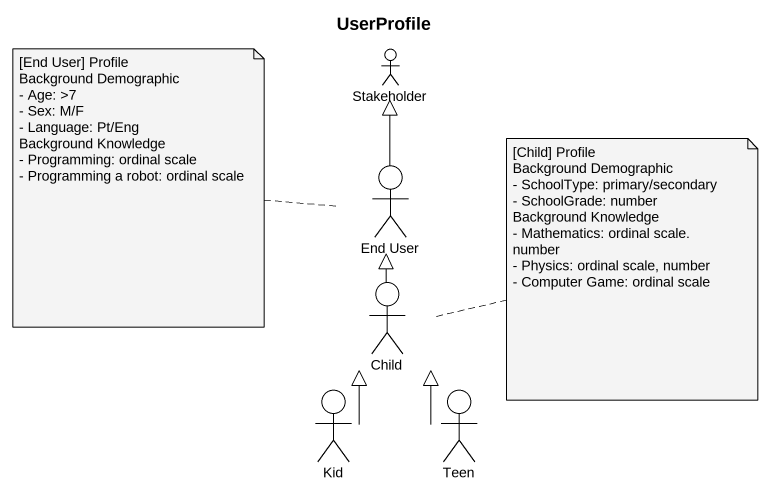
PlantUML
@startuml
title UserProfile
actor Stakeholder
actor "End User" as End_User
actor Child
actor Kid
actor Teen
End_User -up-|> Stakeholder
Child -up-|> End_User
Kid -up-|> Child
Teen -up-|> Child
note left of End_User
  [End User] Profile
  Background Demographic
  - Age: >7
  - Sex: M/F
  - Language: Pt/Eng
  Background Knowledge
  - Programming: ordinal scale
  - Programming a robot: ordinal scale
end note
note right of Child
  [Child] Profile
  Background Demographic
  - SchoolType: primary/secondary
  - SchoolGrade: number
  Background Knowledge
  - Mathematics: ordinal scale. number
  - Physics: ordinal scale, number
  - Computer Game: ordinal scale
end note
@enduml
